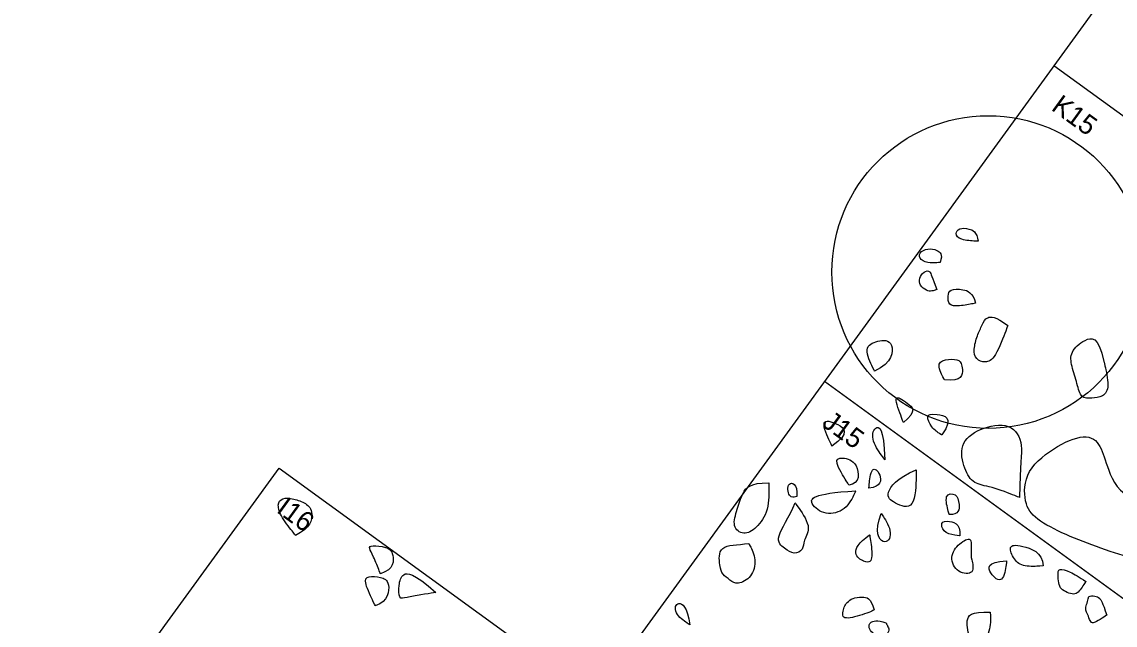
# Model space of a CAD drawing. Extents: x -823 to 4, y -30 to 727.
# Drawn here: x -533.067 to -530.313, y 145.984 to 147.503 of the extents above; entities that cross this region are included whole.
import ezdxf

# ---------------------------------------------------------------- set-up
doc = ezdxf.new("R2010")
doc.units = 0
for name, color, linetype in [('Hearth', 7, 'Continuous'), ('Later village', 7, 'Continuous'), ('Limestone Cobbles', 7, 'Continuous'), ('Quadrat IDs', 7, 'Continuous'), ('Quadrat Outlines', 7, 'Continuous'), ('River', 7, 'Continuous'), ('Road', 7, 'Continuous')]:
    doc.layers.add(name, color=color, linetype=linetype)

msp = doc.modelspace()

# ---------------------------------------------------------------- linework, layer by layer
at = {"layer": 'Hearth'}
msp.add_circle((-530.633, 146.8734), 0.3938, dxfattribs=at)
at = {"layer": 'Later village'}
msp.add_circle((-545.1062, 136.6973), 41.2492, dxfattribs=at)
at = {"layer": 'Limestone Cobbles'}
for points in [[(-530.6581, 146.9508), (-530.662, 146.9752), (-530.6825, 146.9837), (-530.707, 146.9846), (-530.717, 146.9708), (-530.7057, 146.9534), (-530.6581, 146.9508), (-530.6581, 146.9508), (-530.6581, 146.9508)], [(-530.7543, 146.8978), (-530.7464, 146.9183), (-530.7624, 146.9299), (-530.7843, 146.9335), (-530.809, 146.9229), (-530.8054, 146.9028), (-530.7788, 146.8946), (-530.7543, 146.8978), (-530.7543, 146.8978), (-530.7543, 146.8978)], [(-530.7624, 146.8297), (-530.7754, 146.8607), (-530.7781, 146.8795), (-530.7955, 146.8747), (-530.8077, 146.8579), (-530.8061, 146.8393), (-530.7874, 146.8257), (-530.7754, 146.8246), (-530.7624, 146.8297), (-530.7624, 146.8297), (-530.7624, 146.8297)], [(-530.6648, 146.7949), (-530.6722, 146.8224), (-530.6972, 146.8312), (-530.7312, 146.8309), (-530.7339, 146.8136), (-530.7344, 146.7889), (-530.708, 146.7867), (-530.6648, 146.7949), (-530.6648, 146.7949), (-530.6648, 146.7949)], [(-530.5837, 146.7389), (-530.6153, 146.7619), (-530.6386, 146.7619), (-530.6478, 146.7412), (-530.6607, 146.7138), (-530.6708, 146.6775), (-530.6652, 146.6524), (-530.6409, 146.6441), (-530.6157, 146.6531), (-530.5837, 146.7389), (-530.5837, 146.7389), (-530.5837, 146.7389)], [(-530.3416, 146.6477), (-530.3553, 146.7141), (-530.3923, 146.704), (-530.4275, 146.6722), (-530.4241, 146.6373), (-530.4081, 146.5905), (-530.4002, 146.5542), (-530.3725, 146.5554), (-530.3435, 146.5584), (-530.3263, 146.582), (-530.3416, 146.6477), (-530.3416, 146.6477), (-530.3416, 146.6477)], [(-530.9193, 146.6241), (-530.8744, 146.6445), (-530.8677, 146.7035), (-530.9121, 146.702), (-530.949, 146.6843), (-530.9193, 146.6241), (-530.9193, 146.6241), (-530.9193, 146.6241)], [(-530.7434, 146.6022), (-530.6977, 146.5955), (-530.6969, 146.6346), (-530.7035, 146.6538), (-530.7321, 146.6542), (-530.7659, 146.6474), (-530.7434, 146.6022), (-530.7434, 146.6022), (-530.7434, 146.6022)], [(-530.8465, 146.4944), (-530.8107, 146.5238), (-530.8367, 146.5427), (-530.8761, 146.5713), (-530.8465, 146.4944), (-530.8465, 146.4944), (-530.8465, 146.4944)], [(-531.0266, 146.4345), (-530.979, 146.4685), (-531.0129, 146.4931), (-531.0597, 146.5066), (-531.0266, 146.4345), (-531.0266, 146.4345), (-531.0266, 146.4345)], [(-530.7499, 146.463), (-530.7166, 146.5088), (-530.7731, 146.5173), (-530.79, 146.5139), (-530.7778, 146.4809), (-530.7499, 146.463), (-530.7499, 146.463), (-530.7499, 146.463)], [(-530.5539, 146.3055), (-530.5535, 146.3907), (-530.5415, 146.4386), (-530.5738, 146.497), (-530.6577, 146.4809), (-530.7078, 146.4402), (-530.6939, 146.3747), (-530.67, 146.3381), (-530.629, 146.3348), (-530.5539, 146.3055), (-530.5539, 146.3055), (-530.5539, 146.3055)], [(-530.8938, 146.4008), (-530.8959, 146.4842), (-530.9215, 146.4871), (-530.9287, 146.449), (-530.8938, 146.4008), (-530.8938, 146.4008), (-530.8938, 146.4008)], [(-530.2489, 146.3034), (-530.2943, 146.3039), (-530.3335, 146.371), (-530.3446, 146.432), (-530.379, 146.4691), (-530.4567, 146.44), (-530.5432, 146.374), (-530.5431, 146.2896), (-530.5168, 146.2512), (-530.4387, 146.2113), (-530.3502, 146.1772), (-530.2547, 146.1463), (-530.2328, 146.1581), (-530.2489, 146.3034), (-530.2489, 146.3034), (-530.2489, 146.3034)], [(-530.9839, 146.3368), (-530.9551, 146.34), (-530.96, 146.3978), (-531.0027, 146.4071), (-531.024, 146.4009), (-530.9839, 146.3368), (-530.9839, 146.3368), (-530.9839, 146.3368)], [(-530.9337, 146.3294), (-530.9019, 146.3316), (-530.9021, 146.3679), (-530.9281, 146.3868), (-530.9337, 146.3294), (-530.9337, 146.3294), (-530.9337, 146.3294)], [(-530.8143, 146.3751), (-530.864, 146.3547), (-530.8961, 146.3105), (-530.8717, 146.2928), (-530.8161, 146.2681), (-530.8143, 146.3751), (-530.8143, 146.3751), (-530.8143, 146.3751)], [(-531.186, 146.3426), (-531.2341, 146.3426), (-531.253, 146.3166), (-531.2649, 146.277), (-531.2792, 146.2308), (-531.2492, 146.2091), (-531.2171, 146.2267), (-531.1845, 146.2716), (-531.186, 146.3426), (-531.186, 146.3426), (-531.186, 146.3426)], [(-531.1149, 146.308), (-531.1133, 146.3417), (-531.1422, 146.3483), (-531.1357, 146.3026), (-531.1149, 146.308), (-531.1149, 146.308), (-531.1149, 146.308)], [(-532.3777, 146.2102), (-532.34, 146.2286), (-532.3313, 146.2702), (-532.3509, 146.292), (-532.3827, 146.3027), (-532.4125, 146.3056), (-532.4247, 146.2888), (-532.4148, 146.2566), (-532.3777, 146.2102), (-532.3777, 146.2102), (-532.3777, 146.2102)], [(-530.9664, 146.3224), (-531.0798, 146.3156), (-531.0838, 146.2885), (-531.0436, 146.2593), (-530.9912, 146.2718), (-530.9664, 146.3224), (-530.9664, 146.3224), (-530.9664, 146.3224)], [(-530.7311, 146.2627), (-530.7065, 146.2618), (-530.7048, 146.2906), (-530.7124, 146.3166), (-530.7457, 146.3155), (-530.7311, 146.2627), (-530.7311, 146.2627), (-530.7311, 146.2627)], [(-531.1195, 146.2922), (-531.1345, 146.2549), (-531.1752, 146.199), (-531.1444, 146.1766), (-531.1224, 146.1606), (-531.0972, 146.1737), (-531.1001, 146.1962), (-531.0755, 146.2301), (-531.1195, 146.2922), (-531.1195, 146.2922), (-531.1195, 146.2922)], [(-530.9024, 146.2656), (-530.9208, 146.2187), (-530.8957, 146.1788), (-530.8699, 146.2143), (-530.9024, 146.2656), (-530.9024, 146.2656), (-530.9024, 146.2656)], [(-530.7046, 146.2087), (-530.7014, 146.2413), (-530.7446, 146.2498), (-530.7532, 146.238), (-530.7439, 146.2144), (-530.7046, 146.2087), (-530.7046, 146.2087), (-530.7046, 146.2087)], [(-531.2363, 146.1897), (-531.2657, 146.1857), (-531.3148, 146.1877), (-531.309, 146.1293), (-531.3035, 146.1121), (-531.283, 146.0972), (-531.2657, 146.0846), (-531.2276, 146.1039), (-531.2152, 146.1491), (-531.2363, 146.1897), (-531.2363, 146.1897), (-531.2363, 146.1897)], [(-530.9317, 146.2115), (-530.9888, 146.1711), (-530.936, 146.1327), (-530.9223, 146.1517), (-530.9317, 146.2115), (-530.9317, 146.2115), (-530.9317, 146.2115)], [(-530.6759, 146.1557), (-530.6763, 146.1849), (-530.673, 146.2078), (-530.706, 146.1921), (-530.7324, 146.1558), (-530.7111, 146.1138), (-530.6652, 146.1106), (-530.6759, 146.1557), (-530.6759, 146.1557), (-530.6759, 146.1557)], [(-532.1637, 146.1131), (-532.1294, 146.125), (-532.1298, 146.1683), (-532.1475, 146.1812), (-532.1885, 146.186), (-532.1937, 146.1787), (-532.1823, 146.16), (-532.1637, 146.1131), (-532.1637, 146.1131), (-532.1637, 146.1131)], [(-530.4947, 146.1335), (-530.496, 146.1681), (-530.5563, 146.1879), (-530.5837, 146.1849), (-530.5688, 146.1476), (-530.5443, 146.1298), (-530.4947, 146.1335), (-530.4947, 146.1335), (-530.4947, 146.1335)], [(-530.5867, 146.1461), (-530.6379, 146.1436), (-530.6308, 146.1119), (-530.5945, 146.0856), (-530.5867, 146.1461), (-530.5867, 146.1461), (-530.5867, 146.1461)], [(-532.1769, 146.0328), (-532.1434, 146.0445), (-532.1388, 146.0967), (-532.1621, 146.1046), (-532.1966, 146.1088), (-532.2068, 146.0948), (-532.1769, 146.0328), (-532.1769, 146.0328), (-532.1769, 146.0328)], [(-532.0243, 146.0663), (-532.0818, 146.1171), (-532.1109, 146.1161), (-532.1177, 146.0849), (-532.1182, 146.0478), (-532.0999, 146.0539), (-532.0619, 146.0603), (-532.0243, 146.0663), (-532.0243, 146.0663), (-532.0243, 146.0663)], [(-530.3874, 146.0937), (-530.404, 146.1057), (-530.4278, 146.1191), (-530.4563, 146.1291), (-530.4579, 146.1108), (-530.4554, 146.0897), (-530.451, 146.0738), (-530.4336, 146.0664), (-530.4173, 146.0601), (-530.4059, 146.0664), (-530.3966, 146.0792), (-530.3874, 146.0937), (-530.3874, 146.0937), (-530.3874, 146.0937)], [(-530.9204, 146.0227), (-530.9279, 146.0535), (-530.9524, 146.055), (-530.9749, 146.053), (-530.9891, 146.0408), (-530.9968, 146.0302), (-530.9994, 146.015), (-530.9995, 146.002), (-530.9817, 146.0013), (-530.9576, 146.0079), (-530.9309, 146.0164), (-530.9204, 146.0227), (-530.9204, 146.0227), (-530.9204, 146.0227)], [(-530.3343, 146.0092), (-530.3457, 146.0419), (-530.3517, 146.0528), (-530.3639, 146.058), (-530.3818, 146.058), (-530.3804, 146.0482), (-530.3873, 146.0308), (-530.388, 146.0226), (-530.3825, 146.0114), (-530.3762, 145.9932), (-530.3692, 145.988), (-530.3581, 145.994), (-530.3343, 146.0092), (-530.3343, 146.0092), (-530.3343, 146.0092)], [(-531.3847, 145.9847), (-531.3912, 146.0304), (-531.4172, 146.0493), (-531.427, 146.0143), (-531.3847, 145.9847), (-531.3847, 145.9847), (-531.3847, 145.9847)], [(-530.8905, 145.9899), (-530.9139, 145.9972), (-530.9321, 145.9925), (-530.9346, 145.9773), (-530.9248, 145.9642), (-530.908, 145.952), (-530.894, 145.9518), (-530.8814, 145.9691), (-530.8854, 145.9805), (-530.8905, 145.9899), (-530.8905, 145.9899), (-530.8905, 145.9899)], [(-530.6278, 146.0165), (-530.6775, 146.0177), (-530.6907, 145.9996), (-530.6805, 145.944), (-530.6561, 145.9263), (-530.6263, 145.9673), (-530.6278, 146.0165), (-530.6278, 146.0165), (-530.6278, 146.0165)]]:
    msp.add_open_spline(points, degree=3, dxfattribs=at)
at = {"layer": 'Quadrat Outlines'}
for p, q in [((-531.6235, 145.8018), (-528.7336, 149.7794)), ((-524.8989, 143.347), (-530.4676, 147.3929)), ((-526.2724, 143.1295), (-531.0456, 146.5973)), ((-535.887, 141.6067), (-532.4191, 146.3798)), ((-532.4191, 146.3798), (-531.6235, 145.8018))]:
    msp.add_line(p, q, dxfattribs=at)
at = {"layer": 'River'}
msp.add_open_spline([(-542.0663, -26.3327), (-524.2341, -14.7774), (-512.2509, 3.1974), (-512.2509, 3.1974), (-512.2509, 19.8884), (-508.3991, 31.729), (-496.1305, 46.1374), (-491.7081, 50.2745), (-486.1445, 50.2745), (-472.3067, 47.8493), (-461.6073, 47.8493), (-450.0521, 54.4116), (-441.778, 51.7849), (-435.9289, 41.1444), (-432.5901, 33.1312), (-420.6646, 25.0241), (-410.6785, 21.8856), (-400.4072, 21.8856), (-381.0057, 20.1737), (-360.3203, 26.736), (-353.0279, 31.4456), (-346.5828, 37.2612), (-342.3454, 49.4186), (-339.1435, 57.4875), (-326.2251, 73.2424), (-320.297, 79.5841), (-315.9537, 81.9445), (-305.9677, 98.2075), (-298.4068, 114.4705), (-292.5579, 127.595), (-287.1369, 139.1503), (-274.155, 160.977)], degree=2, dxfattribs=at)
at = {"layer": 'Road'}
for points in [[(-574.7508, 101.4934), (-563.6682, 106.1689), (-556.4637, 110.4468), (-551.6427, 113.9484), (-546.0604, 119.0232), (-542.2544, 122.7278), (-540.9857, 124.6562), (-537.7378, 128.6653), (-533.069, 133.2326), (-530.7854, 135.4655), (-527.5375, 137.9521), (-522.1582, 141.606), (-519.3671, 143.0777), (-517.1342, 145.1076), (-515.0028, 147.5435), (-513.2774, 149.6241), (-512.0594, 151.5526), (-512.0594, 154.1407), (-513.0236, 156.9318), (-516.0685, 158.911), (-519.2149, 159.9767), (-524.3911, 159.9767), (-526.6748, 159.9767), (-532.7645, 159.9767), (-539.9707, 159.9767), (-544.6903, 159.9767), (-550.374, 159.9767), (-553.6823, 159.9767), (-556.9712, 160.6364), (-560.3713, 160.0274), (-563.1117, 160.5349), (-566.42, 160.5349), (-568.7955, 161.0931), (-575.1389, 161.0931)], [(-574.9091, 98.3403), (-570.4052, 100.2471), (-566.2958, 101.8579), (-562.022, 104.2578), (-557.8797, 106.7563), (-555.0525, 109.1562), (-552.0279, 111.6876), (-548.5432, 114.219), (-546.3734, 115.797), (-544.7625, 117.1449), (-543.5133, 118.5257), (-542.79, 119.6434), (-540.3244, 121.4844), (-539.108, 123.0953), (-537.8259, 124.9363), (-537.267, 125.9554), (-534.7685, 128.0923), (-531.9083, 131.0511), (-530.5933, 132.4647), (-528.8838, 134.2071), (-525.6292, 137.0673), (-523.821, 138.4151), (-522.3745, 139.3356), (-519.0213, 141.3082), (-517.3446, 142.2615), (-516.0296, 143.3135), (-514.9776, 144.4313), (-513.6297, 145.8121), (-512.3805, 147.7517), (-511.2956, 149.8228), (-510.6052, 152.3871), (-509.356, 155.6746), (-507.9094, 158.5348), (-507.4492, 159.3566), (-506.7259, 160.0799), (-506.1013, 160.0799), (-503.8001, 160.0799), (-498.6386, 160.0799), (-495.3303, 160.0799), (-492.1951, 159.6196), (-489.6966, 159.1594), (-484.8639, 159.1594), (-482.4641, 158.8306), (-479.1108, 158.3375), (-475.626, 157.7786), (-471.2536, 157.7786), (-467.7688, 157.417), (-463.6266, 156.365), (-458.9254, 154.9842), (-454.3887, 153.8007), (-452.5805, 153.4391)]]:
    msp.add_open_spline(points, degree=2, dxfattribs=at)

# ---------------------------------------------------------------- texts
at = {"layer": 'Quadrat IDs'}
for s, p in [('K15', (-530.4767, 147.2831)), ('J15', (-531.0547, 146.4876)), ('I16', (-532.4282, 146.27))]:
    msp.add_text(s, height=0.04917, rotation=324, dxfattribs=at).set_placement(p)

doc.saveas('drawing.dxf')
